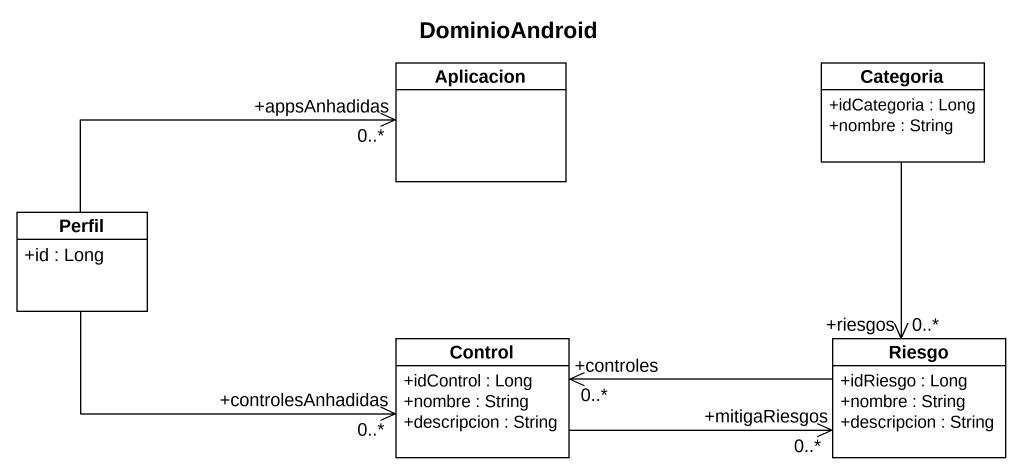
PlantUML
@startuml
title DominioAndroid
hide circle
hide empty members
skinparam classAttributeIconSize 0
class Aplicacion
class Categoria {
  +idCategoria : Long
  +nombre : String
}
class Perfil {
  +id : Long
}
class "Control" as Control_ {
  +idControl : Long
  +nombre : String
  +descripcion : String
}
class Riesgo {
  +idRiesgo : Long
  +nombre : String
  +descripcion : String
}
Categoria --> "+riesgos\n0..*" Riesgo
Perfil -right-> "+appsAnhadidas\n0..*" Aplicacion
Perfil -right-> "+controlesAnhadidas\n0..*" Control_
Control_ -right-> "+mitigaRiesgos\n0..*" Riesgo
Riesgo -left-> "+controles\n0..*" Control_
@enduml
